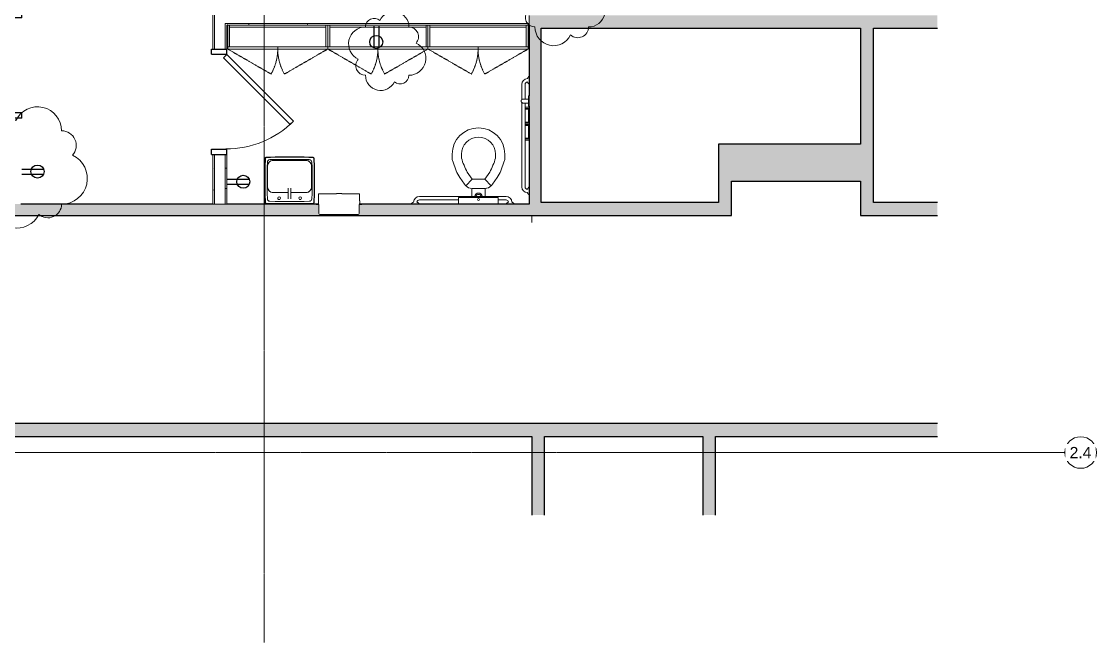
# Model space of a CAD drawing. Header units: inches. Extents: x -610 to 219, y 1022 to 1725.
# Drawn here: x -188.5 to 219.3, y 1021.9 to 1257.6 of the extents above; entities that cross this region are included whole.
import ezdxf

# ---------------------------------------------------------------- set-up
doc = ezdxf.new("R2010")
doc.units = ezdxf.units.IN
doc.header["$MEASUREMENT"] = 0
for name, pattern in [('Dash', [0.25, 0.125, -0.125]), ('Grid Line 1_2_', [0.875, 0.5, -0.125, 0.125, -0.125]), ('Hidden', [0.28125, 0.1875, -0.09375])]:
    doc.linetypes.add(name, pattern=pattern)
for name, color, linetype, lineweight in [('A-ANNO-NOTE', 131, 'Continuous', 9), ('A-DETL', 90, 'Continuous', 9), ('A-DOOR', 31, 'Continuous', 18), ('A-DOOR-FRAM', 31, 'Continuous', 30), ('A-WALL', 113, 'Continuous', 18), ('A-WALL-PATT', 111, 'Continuous', 18), ('G-ANNO-REVC', 71, 'Continuous', 9), ('I-FURN', 30, 'Continuous', 9), ('I-WALL', 2, 'Continuous', 18), ('P-SANR-FIXT', 6, 'Continuous', 9), ('Q-CASE', 31, 'Continuous', 9), ('Q-CASE-HDLN', 31, 'Dash', 9), ('Q-SPCQ', 91, 'Continuous', 9), ('S-GRID', 1, 'Continuous', 9), ('S-GRID-IDEN', 1, 'Continuous', 9)]:
    doc.layers.add(name, color=color, linetype=linetype, lineweight=lineweight)
doc.styles.add('Swis721 Lt BT', font='swissl.ttf', dxfattribs={"height": 4.257319})
pattern_1 = [(0, (0, 0), (15.36, 3.84), [0.634, -10.886, 0.634, -10.886, -61.44]), (0, (0, 0), (15.36, 3.84), [-23.04, 0.634, -22.406, 0.634, -10.886, -26.88]), (0, (0, 0), (15.36, 3.84), [-57.6, 0.634, -7.046, 0.634, -18.566]), (120, (5.76, 1.92), (-11.005538, 11.38215), [0.634, -10.886, 0.634, -10.886, -61.44]), (120, (5.76, 1.92), (-11.005538, 11.38215), [-23.04, 0.634, -22.406, 0.634, -10.886, -26.88]), (120, (5.76, 1.92), (-11.005538, 11.38215), [-57.6, 0.634, -7.046, 0.634, -18.566]), (240, (7.68, 9.6), (-4.354462, -15.22215), [0.634, -10.886, 0.634, -10.886, -61.44]), (240, (7.68, 9.6), (-4.354462, -15.22215), [-23.04, 0.634, -22.406, 0.634, -10.886, -26.88]), (240, (7.68, 9.6), (-4.354462, -15.22215), [-57.6, 0.634, -7.046, 0.634, -18.566])]

# ---------------------------------------------------------------- blocks, each defined once
blk = doc.blocks.new('Single Flush - OTJ_SOLIDFLUSH_ALUM-4831629-FIRST FLOOR POWER _ SIGNAL')
at = {"layer": 'A-DOOR', "lineweight": 30}
for p, q in [((-8.65, -26.71), (16.67, -1.39)), ((17.91, -2.62), (-7.42, -27.95)), ((16.67, -1.39), (17.91, -2.62)), ((-7.42, -27.95), (-8.65, -26.71))]:
    blk.add_line(p, q, dxfattribs=at)
at = {"layer": 'A-DOOR', "lineweight": 9}
blk.add_arc((17.91, -2.62), 35.81, 179.5, 225, dxfattribs=at)
at = {"layer": 'A-DOOR-FRAM'}
for p, q in [((-20, 3.12), (-20, -2.62)), ((-20, 3.12), (-18, 3.12)), ((-18, 3.12), (-18, -2.62)), ((18, 3.12), (18, -2.62)), ((18, 3.12), (20, 3.12)), ((20, 3.12), (20, -2.62)), ((-20, -2.62), (-18, -2.62)), ((18, -2.62), (20, -2.62))]:
    blk.add_line(p, q, dxfattribs=at)
blk = doc.blocks.new('Single Flush - OTJ_SOLIDFLUSH_ALUM-4815211-FIRST FLOOR POWER _ SIGNAL')
at = {"layer": 'A-DOOR', "lineweight": 30}
for p, q in [((16.15625, 38.5), (16.15625, 2.6875)), ((17.90625, 38.5), (16.15625, 38.5)), ((17.90625, 2.6875), (17.90625, 38.5)), ((16.15625, 2.6875), (17.90625, 2.6875))]:
    blk.add_line(p, q, dxfattribs=at)
at = {"layer": 'A-DOOR', "lineweight": 9}
blk.add_arc((17.90625, 2.6875), 35.8125, 90, 180.5, dxfattribs=at)
at = {"layer": 'A-DOOR-FRAM'}
for p, q in [((-20, -3.0625), (-20, 2.6875)), ((-20, 2.6875), (-18, 2.6875)), ((-18, -3.0625), (-18, 2.6875)), ((18.000004, -3.0625), (18.000004, 2.6875)), ((18.000004, 2.6875), (20.000004, 2.6875)), ((20.000004, -3.0625), (20.000004, 2.6875)), ((-20, -3.0625), (-18, -3.0625)), ((18.000004, -3.0625), (20.000004, -3.0625))]:
    blk.add_line(p, q, dxfattribs=at)
blk = doc.blocks.new('P-Grab_Bar-42in - 42 INCH-3757786-FIRST FLOOR POWER _ SIGNAL')
at = {"layer": 'I-FURN'}
for p, q in [((3.43, 1235.92), (3.43, 1235.99)), ((3.9, 1236.69), (4.04, 1236.69)), ((1.25, 1227.91), (1.25, 1233.72)), ((2.52, 1233.71), (2.52, 1228.16)), ((3.43, 1234.58), (3.43, 1234.65)), ((4.04, 1233.89), (3.9, 1233.89)), ((1.25, 1194.86), (1.25, 1226.91)), ((2.52, 1226.66), (2.52, 1194.86)), ((3.43, 1193.92), (3.43, 1193.99)), ((3.43, 1192.58), (3.43, 1192.65)), ((3.9, 1194.69), (4.04, 1194.69)), ((4.04, 1191.89), (3.9, 1191.89))]:
    blk.add_line(p, q, dxfattribs=at)
for centre, radius, start, end in [((3.46, 1233.71), 2.21, 90.8636, 179.8856), ((3.46, 1235.99), 0.0327, 122.2704, 183.2464), ((3.3, 1236.24), 0.259, 302.2704, 359.7352), ((3.66, 1236.25), 0.0983, 122.1818, 187.8257), ((3.58, 1236.43), 0.0998, 286.0161, 349.9895), ((3.78, 1236.41), 0.0975, 119.154, 180.8489), ((3.71, 1236.59), 0.0984, 282.9565, 357.0456), ((3.9, 1236.59), 0.0934, 90, 182.0008), ((3.47, 1233.7), 0.946, 92.3393, 179.6607), ((3.46, 1234.58), 0.0327, 176.7675, 237.7339), ((3.3, 1234.33), 0.259, 0.2661, 57.7339), ((3.66, 1234.32), 0.0983, 172.1794, 237.8206), ((3.58, 1234.14), 0.0998, 10.0117, 73.9883), ((3.78, 1234.16), 0.0975, 179.1532, 240.8468), ((3.71, 1233.98), 0.0984, 2.955, 77.045), ((3.9, 1233.98), 0.0934, 178, 270), ((3.46, 1194.86), 2.21, 180, 269.1445), ((3.47, 1194.87), 0.946, 180.5765, 267.6589), ((3.46, 1193.99), 0.0327, 122.2602, 183.2136), ((3.46, 1192.58), 0.0327, 176.7864, 237.7398), ((3.3, 1194.24), 0.259, 302.2602, 359.7322), ((3.3, 1192.33), 0.259, 0.2678, 57.7398), ((3.66, 1194.25), 0.0983, 122.176, 187.8138), ((3.66, 1192.32), 0.0983, 172.1862, 237.824), ((3.58, 1194.43), 0.0998, 286.0057, 349.9867), ((3.58, 1192.14), 0.0998, 10.0133, 73.9943), ((3.78, 1194.41), 0.0975, 119.1521, 180.844), ((3.78, 1192.16), 0.0975, 179.156, 240.8479), ((3.71, 1194.59), 0.0984, 282.9529, 357.0442), ((3.71, 1191.98), 0.0984, 2.9558, 77.0471), ((3.9, 1194.59), 0.0934, 90, 181.9989), ((3.9, 1191.98), 0.0934, 178.0011, 270)]:
    blk.add_arc(centre, radius, start, end, dxfattribs=at)
blk = doc.blocks.new('P-Grab_Bar-36in - 36 INCH-3759717-FIRST FLOOR POWER _ SIGNAL')
at = {"layer": 'I-FURN'}
for p, q in [((-37.56, 1191.2), (-4.71, 1191.2)), ((-40.54, 1188.41), (-40.54, 1188.55)), ((-37.74, 1188.41), (-40.54, 1188.41)), ((-39.84, 1189.02), (-39.77, 1189.02)), ((-38.5, 1189.02), (-38.43, 1189.02)), ((-37.74, 1188.55), (-37.74, 1188.41)), ((-22.69, 1189.93), (-37.56, 1189.93)), ((-4.71, 1189.93), (-7.69, 1189.93)), ((-4.54, 1188.41), (-4.54, 1188.55)), ((-1.74, 1188.41), (-4.54, 1188.41)), ((-3.84, 1189.02), (-3.77, 1189.02)), ((-2.5, 1189.02), (-2.43, 1189.02)), ((-1.74, 1188.55), (-1.74, 1188.41))]:
    blk.add_line(p, q, dxfattribs=at)
for centre, radius, start, end in [((-37.56, 1188.99), 2.21, 90, 179.1445), ((-4.71, 1188.99), 2.21, 0.8636, 89.8856), ((-40.44, 1188.55), 0.0934, 88.0011, 180), ((-40.44, 1188.74), 0.0984, 272.9558, 347.0471), ((-40.26, 1188.67), 0.0975, 89.156, 150.8479), ((-40.28, 1188.87), 0.0998, 280.0133, 343.9943), ((-40.1, 1188.79), 0.0983, 82.1862, 147.824), ((-40.09, 1189.14), 0.259, 270.2678, 327.7398), ((-39.84, 1188.99), 0.0327, 86.7864, 147.7398), ((-37.55, 1188.98), 0.946, 90.5765, 177.6589), ((-38.43, 1188.99), 0.0327, 32.2602, 93.2136), ((-38.18, 1189.14), 0.259, 212.2602, 269.7322), ((-38.17, 1188.79), 0.0983, 32.176, 97.8138), ((-37.99, 1188.87), 0.0998, 196.0057, 259.9867), ((-38.01, 1188.67), 0.0975, 29.1521, 90.844), ((-37.83, 1188.74), 0.0984, 192.9529, 267.0442), ((-37.83, 1188.55), 0.0934, 0, 91.9989), ((-4.72, 1188.98), 0.946, 2.3393, 89.6607), ((-4.44, 1188.55), 0.0934, 88, 180), ((-4.44, 1188.74), 0.0984, 272.955, 347.045), ((-4.26, 1188.67), 0.0975, 89.1532, 150.8468), ((-4.28, 1188.87), 0.0998, 280.0117, 343.9883), ((-4.1, 1188.79), 0.0983, 82.1794, 147.8206), ((-4.09, 1189.14), 0.259, 270.2661, 327.7339), ((-3.84, 1188.99), 0.0327, 86.7675, 147.7339), ((-2.43, 1188.99), 0.0327, 32.2704, 93.2464), ((-2.18, 1189.14), 0.259, 212.2704, 269.7352), ((-2.17, 1188.79), 0.0983, 32.1818, 97.8257), ((-1.99, 1188.87), 0.0998, 196.0161, 259.9895), ((-2.01, 1188.67), 0.0975, 29.154, 90.8489), ((-1.83, 1188.74), 0.0984, 192.9565, 267.0456), ((-1.83, 1188.55), 0.0934, 0, 92.0008)]:
    blk.add_arc(centre, radius, start, end, dxfattribs=at)
blk = doc.blocks.new('P-Seat_Cover_Dispenser - P-Seat_Cover_Dispenser-2689002-FIRST FLOOR POWER _ SIGNAL')
at = {"layer": 'P-SANR-FIXT'}
for p, q in [((-22.69, 1188.41), (-22.69, 1190.79)), ((-22.69, 1190.79), (-7.69, 1190.79)), ((-7.69, 1188.41), (-22.69, 1188.41)), ((-7.69, 1190.79), (-7.69, 1188.41))]:
    blk.add_line(p, q, dxfattribs=at)
blk.add_ellipse((-15.18, 1190.06), major_axis=(-0.391, 0), ratio=0.967919, dxfattribs=at)
blk = doc.blocks.new('P-Recessed Trash and Paper Towel Dispenser - Small_Receptacle-2830693-FIRST FLOOR POWER _ SIGNAL')
at = {"layer": 'Q-SPCQ'}
for p, q in [((-75.87, 1192.03), (-75.87, 1188.41)), ((-69.06, 1192.16), (-75.74, 1192.16)), ((-68.37, 1192.37), (-69.06, 1192.37)), ((-69.06, 1192.37), (-69.06, 1192.16)), ((-68.37, 1192.32), (-68.37, 1192.37)), ((-68.14, 1192.32), (-68.37, 1192.32)), ((-67.98, 1192.37), (-68.14, 1192.37)), ((-68.14, 1192.37), (-68.14, 1192.32)), ((-67.98, 1192.32), (-67.98, 1192.37)), ((-67.75, 1192.32), (-67.98, 1192.32)), ((-67.06, 1192.37), (-67.75, 1192.37)), ((-67.75, 1192.37), (-67.75, 1192.32)), ((-67.06, 1192.16), (-67.06, 1192.37)), ((-60.38, 1192.16), (-67.06, 1192.16)), ((-60.25, 1189.59), (-60.25, 1192.03)), ((-75.87, 1188.41), (-76.69, 1188.41)), ((-76.69, 1188.41), (-76.69, 1188.19)), ((-76.63, 1188.13), (-75.71, 1188.13)), ((-75.71, 1188.13), (-75.71, 1184.72)), ((-60.46, 1184.72), (-60.46, 1188.13)), ((-60.46, 1188.13), (-59.5, 1188.13)), ((-60.22, 1189.59), (-60.25, 1189.59)), ((-60.25, 1188.41), (-60.25, 1188.58)), ((-60.25, 1188.58), (-60.22, 1188.58)), ((-59.44, 1188.41), (-60.25, 1188.41)), ((-60.22, 1188.97), (-60.22, 1189.59)), ((-60.09, 1188.97), (-60.22, 1188.97)), ((-60.22, 1188.58), (-60.22, 1188.87)), ((-60.22, 1188.87), (-60.09, 1188.87)), ((-60.09, 1188.87), (-60.09, 1188.97)), ((-59.44, 1188.19), (-59.44, 1188.41)), ((-75.4, 1184.41), (-60.77, 1184.41))]:
    blk.add_line(p, q, dxfattribs=at)
for centre, radius, start, end in [((-75.74, 1192.03), 0.136, 93.009, 180), ((-60.38, 1192.03), 0.129, 357.0334, 90), ((-76.63, 1188.19), 0.0593, 180, 270), ((-59.5, 1188.19), 0.0589, 270, 0), ((-75.4, 1184.72), 0.311, 180, 270), ((-60.77, 1184.72), 0.31, 270, 0)]:
    blk.add_arc(centre, radius, start, end, dxfattribs=at)
blk = doc.blocks.new('P-Sink-Rectangular - PSR1918-3060176-FIRST FLOOR POWER _ SIGNAL')
at = {"layer": 'P-SANR-FIXT'}
for p, q in [((-9.5, 4.97), (-9.34, 8.49)), ((-9.13, 8.48), (-9.28, 4.96)), ((-8.99, 8.84), (-5.52, 9)), ((-5.51, 8.78), (-8.98, 8.63)), ((-5.52, 9), (-5.51, 8.78)), ((5.51, 8.78), (-5.51, 8.78)), ((5.52, 9), (5.51, 8.78)), ((8.98, 8.63), (5.51, 8.78)), ((5.52, 9), (8.99, 8.84)), ((9.28, 4.96), (9.13, 8.48)), ((9.34, 8.49), (9.5, 4.97)), ((-9.5, 4.97), (-9.28, 4.96)), ((-9.5, -4.97), (-9.5, 4.97)), ((-9.28, 4.96), (-9.28, -4.96)), ((-8.5, 5.01), (-8.42, 6.97)), ((-8.5, -5.01), (-8.5, 5.01)), ((-7.47, 7.92), (-5.51, 8)), ((-6.25, 4.6), (-0.49, 4.6)), ((-6.25, 4.6), (-0.49, 4.6)), ((-5.51, 8), (5.51, 8)), ((0.48, 4.6), (6.25, 4.6)), ((0.48, 4.6), (6.25, 4.6)), ((5.51, 8), (7.47, 7.92)), ((8.42, 6.97), (8.5, 5.01)), ((8.5, 5.01), (8.5, -5.01)), ((9.5, 4.97), (9.28, 4.96)), ((9.28, -4.96), (9.28, 4.96)), ((9.5, 4.97), (9.5, -4.97)), ((-8.35, -5.5), (-8.35, 2.5)), ((-8.35, -5.5), (-8.35, 2.5)), ((8.35, 2.5), (8.35, -5.5)), ((8.35, 2.5), (8.35, -5.5)), ((-9.5, -4.97), (-9.28, -4.96)), ((-9.34, -8.49), (-9.5, -4.97)), ((-9.28, -4.96), (-9.13, -8.48)), ((-8.42, -6.97), (-8.5, -5.01)), ((-5.51, -8), (-7.47, -7.92)), ((6.25, -7.6), (-6.25, -7.6)), ((6.25, -7.6), (-6.25, -7.6)), ((5.51, -8), (-5.51, -8)), ((7.47, -7.92), (5.51, -8)), ((8.5, -5.01), (8.42, -6.97)), ((9.13, -8.48), (9.28, -4.96)), ((9.5, -4.97), (9.28, -4.96)), ((9.5, -4.97), (9.34, -8.49)), ((-5.52, -9), (-8.99, -8.84)), ((-8.98, -8.63), (-5.51, -8.78)), ((-5.52, -9), (-5.51, -8.78)), ((5.52, -9), (-5.52, -9)), ((-5.51, -8.78), (5.51, -8.78)), ((5.51, -8.78), (8.98, -8.63)), ((5.52, -9), (5.51, -8.78)), ((8.99, -8.84), (5.52, -9))]:
    blk.add_line(p, q, dxfattribs=at)
at = {"layer": 'P-SANR-FIXT', "flags": 128}
for points in [[(-0.5, 6.97), (-0.5, 6.97), (-0.5, 6.96), (-0.5, 6.95), (-0.5, 6.94), (-0.5, 6.93), (-0.5, 6.91), (-0.5, 6.89), (-0.5, 6.87), (-0.5, 6.84), (-0.5, 6.81), (-0.5, 6.78), (-0.5, 6.74), (-0.5, 6.7), (-0.5, 6.66), (-0.5, 6.62), (-0.5, 6.57), (-0.5, 6.52), (-0.5, 6.47), (-0.5, 6.42), (-0.5, 6.36), (-0.5, 6.3), (-0.5, 6.24), (-0.5, 6.18), (-0.5, 6.11), (-0.5, 6.05), (-0.5, 5.98), (-0.5, 5.91), (-0.5, 5.84), (-0.5, 5.77), (-0.5, 5.69), (-0.5, 5.62), (-0.5, 5.54), (-0.5, 5.46), (-0.5, 5.39), (-0.5, 5.31), (-0.5, 5.23), (-0.5, 5.15), (-0.5, 5.07), (-0.5, 4.99), (-0.5, 4.91), (-0.5, 4.83), (-0.5, 4.75), (-0.5, 4.67), (-0.5, 4.59), (-0.5, 4.51), (-0.5, 4.44), (-0.5, 4.36), (-0.5, 4.28), (-0.5, 4.21), (-0.5, 4.13), (-0.5, 4.06), (-0.5, 3.99), (-0.5, 3.92), (-0.5, 3.86), (-0.5, 3.79), (-0.5, 3.73), (-0.5, 3.66), (-0.5, 3.61), (-0.5, 3.55), (-0.5, 3.49), (-0.5, 3.44), (-0.5, 3.39), (-0.5, 3.34), (-0.5, 3.3), (-0.5, 3.25), (-0.5, 3.21), (-0.5, 3.18), (-0.5, 3.14), (-0.5, 3.11), (-0.5, 3.08), (-0.5, 3.06), (-0.5, 3.04), (-0.5, 3.02), (-0.5, 3), (-0.5, 2.99), (-0.5, 2.98), (-0.5, 2.97), (-0.5, 2.97), (-0.5, 2.97)], [(0.5, 2.97), (0.5, 2.97), (0.5, 2.97), (0.5, 2.98), (0.5, 2.99), (0.5, 3.01), (0.5, 3.02), (0.5, 3.05), (0.5, 3.07), (0.5, 3.1), (0.5, 3.13), (0.5, 3.16), (0.5, 3.19), (0.5, 3.23), (0.5, 3.27), (0.5, 3.32), (0.5, 3.36), (0.5, 3.41), (0.5, 3.46), (0.5, 3.52), (0.5, 3.57), (0.5, 3.63), (0.5, 3.69), (0.5, 3.76), (0.5, 3.82), (0.5, 3.89), (0.5, 3.95), (0.5, 4.02), (0.5, 4.1), (0.5, 4.17), (0.5, 4.24), (0.5, 4.32), (0.5, 4.39), (0.5, 4.47), (0.5, 4.55), (0.5, 4.63), (0.5, 4.71), (0.5, 4.79), (0.5, 4.87), (0.5, 4.95), (0.5, 5.03), (0.5, 5.11), (0.5, 5.19), (0.5, 5.26), (0.5, 5.34), (0.5, 5.42), (0.5, 5.5), (0.5, 5.58), (0.5, 5.65), (0.5, 5.73), (0.5, 5.8), (0.5, 5.87), (0.5, 5.94), (0.5, 6.01), (0.5, 6.08), (0.5, 6.14), (0.5, 6.21), (0.5, 6.27), (0.5, 6.33), (0.5, 6.39), (0.5, 6.44), (0.5, 6.49), (0.5, 6.55), (0.5, 6.59), (0.5, 6.64), (0.5, 6.68), (0.5, 6.72), (0.5, 6.76), (0.5, 6.79), (0.5, 6.82), (0.5, 6.85), (0.5, 6.88), (0.5, 6.9), (0.5, 6.92), (0.5, 6.93), (0.5, 6.95), (0.5, 6.96), (0.5, 6.96), (0.5, 6.97), (0.5, 6.97)]]:
    blk.add_lwpolyline(points, dxfattribs=at)
at = {"layer": 'P-SANR-FIXT'}
for centre, radius, start, end in [((-8.97, 8.47), 0.371, 92.5667, 177.4333), ((-8.97, 8.47), 0.156, 92.5667, 177.4333), ((8.97, 8.47), 0.156, 2.5667, 87.4333), ((8.97, 8.47), 0.371, 2.5667, 87.4333), ((-7.42, 6.92), 0.995, 92.5667, 177.4333), ((-6.25, 2.5), 2.1, 90, 180), ((-6.25, 2.5), 2.1, 90, 180), ((-6.25, 2.5), 2.1, 115.0288, 154.9712), ((-6.25, 2.5), 2.1, 90, 109.9712), ((-4, 6.75), 0.5, 360, 180), ((-4, 6.75), 0.5, 180, 360), ((4, 6.75), 0.5, 360, 180), ((4, 6.75), 0.5, 180, 360), ((6.25, 2.5), 2.1, 70.0288, 90), ((6.25, 2.5), 2.1, 0, 90), ((6.25, 2.5), 2.1, 0, 90), ((6.25, 2.5), 2.1, 25.0288, 64.9712), ((7.42, 6.92), 0.995, 2.5667, 87.4333), ((-6.25, 2.5), 2.1, 160.0288, 180), ((6.25, 2.5), 2.1, 0, 19.9712), ((-7.42, -6.92), 0.995, 182.5667, 267.4333), ((-6.25, -5.5), 2.1, 180, 199.9712), ((-6.25, -5.5), 2.1, 180, 270), ((-6.25, -5.5), 2.1, 180, 270), ((-6.25, -5.5), 2.1, 205.0288, 244.9712), ((-6.25, -5.5), 2.1, 250.0288, 270), ((6.25, -5.5), 2.1, 270, 360), ((6.25, -5.5), 2.1, 270, 360), ((6.25, -5.5), 2.1, 270, 289.9712), ((6.25, -5.5), 2.1, 295.0288, 334.9712), ((7.42, -6.92), 0.995, 272.5667, 357.4333), ((6.25, -5.5), 2.1, 340.0288, 360), ((-8.97, -8.47), 0.371, 182.5667, 267.4333), ((-8.97, -8.47), 0.156, 182.5667, 267.4333), ((8.97, -8.47), 0.156, 272.5667, 357.4333), ((8.97, -8.47), 0.371, 272.5667, 357.4333)]:
    blk.add_arc(centre, radius, start, end, dxfattribs=at)
blk = doc.blocks.new('P-Toilet-Commercial-Wall-2D - 15_ Seat Height-4829282-FIRST FLOOR POWER _ SIGNAL')
at = {"layer": 'P-SANR-FIXT'}
for p, q in [((5.94, 21.06), (5.94, 19.77)), ((9.44, 21.06), (9.44, 19.77)), ((22.44, 19.77), (22.44, 21.06)), ((25.94, 19.77), (25.94, 21.06)), ((6.18, 18.4), (7.5, 14.79)), ((24.38, 14.79), (25.7, 18.4)), ((8.82, 12.24), (10.6, 9.7)), ((11.69, 14.25), (13.56, 11.58)), ((20.19, 14.25), (18.32, 11.58)), ((21.28, 9.7), (23.06, 12.24)), ((13.56, 11.58), (11.1, 9.12)), ((13.56, 11.58), (18.32, 11.58)), ((18.32, 11.58), (20.78, 9.12)), ((12.84, 8.13), (13.44, 7.97)), ((13.44, 7.97), (13.44, 8.08)), ((18.44, 8.08), (13.44, 8.08)), ((13.44, 7.97), (13.44, 5.04)), ((18.44, 7.97), (19.04, 8.13)), ((19.04, 8.13), (18.44, 7.97)), ((18.44, 7.97), (18.44, 8.08)), ((18.44, 5.04), (18.44, 7.97)), ((13.44, 2.25), (13.44, 2.12)), ((14.94, 2.25), (14.94, 2.12)), ((16.94, 2.25), (16.94, 2.12)), ((18.44, 2.12), (18.44, 2.25))]:
    blk.add_line(p, q, dxfattribs=at)
for centre, radius, start, end in [((15.94, 21.06), 10, 90, 180), ((15.94, 21.06), 10, 360, 90), ((15.94, 21.06), 6.5, 360, 180), ((9.94, 19.77), 4, 180, 200), ((10.18, 19.81), 0.744, 183.3007, 196.6993), ((36.79, 27.79), 28.52, 196.6993, 208.3573), ((-4.91, 27.79), 28.52, 331.6427, 343.3007), ((21.7, 19.81), 0.744, 343.3007, 356.6993), ((21.94, 19.77), 4, 340, 360), ((17.83, 18.55), 11, 200, 215), ((14.05, 18.55), 11, 325, 340), ((13.88, 12), 4, 215, 255), ((18.01, 12), 4, 285, 325), ((15.94, 4.84), 1.5, 8.0833, 171.9167), ((15.94, 4.84), 1, 12.5986, 167.4014)]:
    blk.add_arc(centre, radius, start, end, dxfattribs=at)
blk = doc.blocks.new('CW Cupbd Ohead - 23_5_h x 13 7_8_d - 2 Doors - No Handle - 1 Shelf-4831415-FIRST FLOOR POWER _ SIGNAL')
at = {"layer": 'Q-CASE'}
for p, q in [((2, -2.36), (2.75, -2.36)), ((2, -10.57), (2, -2.36)), ((2.75, -2.36), (2.75, -10.57)), ((39.25, -2.36), (2.75, -2.36)), ((2.75, -3.11), (39.25, -3.11)), ((39.25, -2.36), (40, -2.36)), ((39.25, -10.57), (39.25, -2.36)), ((40, -10.57), (40, -2.36)), ((2, -10.57), (21, -10.57)), ((2, -10.57), (2, -11.36)), ((2.75, -10.57), (2, -10.57)), ((21, -11.36), (2, -11.36)), ((21, -11.36), (21, -10.57)), ((21, -10.57), (40, -10.57)), ((21, -10.57), (21, -11.36)), ((40, -11.36), (21, -11.36)), ((40, -10.57), (39.25, -10.57)), ((40, -11.36), (40, -10.57))]:
    blk.add_line(p, q, dxfattribs=at)
at = {"layer": 'Q-CASE', "linetype": 'Hidden'}
for p, q in [((2, -11.36), (18.45, -20.86)), ((40, -11.36), (23.54, -20.86))]:
    blk.add_line(p, q, dxfattribs=at)
for centre, start, end in [((2, -11.36), 330, 0.5), ((40, -11.36), 179.5, 210)]:
    blk.add_arc(centre, 19, start, end, dxfattribs=at)
at = {"layer": 'Q-CASE-HDLN'}
for p, q in [((2, -11.36), (2, -2.36)), ((2, -2.36), (40, -2.36)), ((40, -2.36), (40, -11.36)), ((40, -11.36), (2, -11.36))]:
    blk.add_line(p, q, dxfattribs=at)
blk = doc.blocks.new('P-Grab_Bar_18in_Vertical - 18 INCH-3762424-FIRST FLOOR POWER _ SIGNAL')
at = {"layer": 'P-SANR-FIXT'}
for p, q in [((-2, 0.25), (-2, 0)), ((-2, 0.25), (-2, 0)), ((-1.95, 0.25), (0, 0.25)), ((-1.95, 0.25), (-1.95, 0.25)), ((-0.75, 1), (-0.75, 0.25)), ((-0.75, 1), (-0.75, 0.25)), ((0, 0.25), (1.95, 0.25)), ((0.75, 0.25), (0.75, 1)), ((0.75, 0.25), (0.75, 1)), ((1.95, 0.25), (1.95, 0.25)), ((2, 0), (2, 0.25)), ((2, 0), (2, 0.25)), ((0, 0), (-1.95, 0)), ((1.95, 0), (0, 0))]:
    blk.add_line(p, q, dxfattribs=at)
at = {"layer": 'P-SANR-FIXT', "flags": 128}
for points in [[(-0.75, 2.25), (-0.75, 2.28), (-0.75, 2.31), (-0.74, 2.34), (-0.74, 2.37), (-0.74, 2.4), (-0.73, 2.43), (-0.72, 2.46), (-0.71, 2.49), (-0.7, 2.51), (-0.69, 2.54), (-0.68, 2.57), (-0.67, 2.6), (-0.65, 2.62), (-0.64, 2.65), (-0.62, 2.67), (-0.6, 2.7), (-0.58, 2.72), (-0.56, 2.74), (-0.54, 2.77), (-0.52, 2.79), (-0.5, 2.81), (-0.48, 2.83), (-0.45, 2.85), (-0.43, 2.86), (-0.41, 2.88), (-0.38, 2.9), (-0.35, 2.91), (-0.33, 2.93), (-0.3, 2.94), (-0.27, 2.95), (-0.24, 2.96), (-0.22, 2.97), (-0.19, 2.98), (-0.16, 2.98), (-0.13, 2.99), (-0.1, 2.99), (-0.07, 3), (-0.04, 3), (-0.01, 3)], [(-0.75, 2.25), (-0.75, 2.25), (-0.75, 2.25), (-0.75, 2.24), (-0.75, 2.23), (-0.75, 2.23), (-0.75, 2.21), (-0.75, 2.2), (-0.75, 2.19), (-0.75, 2.17), (-0.75, 2.15), (-0.75, 2.13), (-0.75, 2.11), (-0.75, 2.08), (-0.75, 2.06), (-0.75, 2.03), (-0.75, 2), (-0.75, 1.97), (-0.75, 1.94), (-0.75, 1.91), (-0.75, 1.87), (-0.75, 1.83), (-0.75, 1.8), (-0.75, 1.76), (-0.75, 1.72), (-0.75, 1.68), (-0.75, 1.63), (-0.75, 1.59), (-0.75, 1.54), (-0.75, 1.5), (-0.75, 1.45), (-0.75, 1.41), (-0.75, 1.36), (-0.75, 1.31), (-0.75, 1.26), (-0.75, 1.21), (-0.75, 1.16), (-0.75, 1.11), (-0.75, 1.06), (-0.75, 1.01), (-0.75, 1)], [(-0.75, 2.05), (-0.75, 2.08), (-0.75, 2.1), (-0.75, 2.13), (-0.75, 2.15), (-0.75, 2.17), (-0.75, 2.18), (-0.75, 2.2), (-0.75, 2.21), (-0.75, 2.22), (-0.75, 2.23), (-0.75, 2.24), (-0.75, 2.24), (-0.75, 2.25), (-0.75, 2.25), (-0.75, 2.25)], [(-0.75, 1), (-0.75, 1.05), (-0.75, 1.1), (-0.75, 1.15), (-0.75, 1.2), (-0.75, 1.25), (-0.75, 1.3), (-0.75, 1.35), (-0.75, 1.39), (-0.75, 1.44), (-0.75, 1.49), (-0.75, 1.53), (-0.75, 1.58), (-0.75, 1.62), (-0.75, 1.66), (-0.75, 1.71), (-0.75, 1.75), (-0.75, 1.79), (-0.75, 1.82), (-0.75, 1.86)], [(0, 3), (0.03, 3), (0.06, 3), (0.09, 2.99), (0.12, 2.99), (0.15, 2.99), (0.18, 2.98), (0.21, 2.97), (0.24, 2.96), (0.26, 2.95), (0.29, 2.94), (0.32, 2.93), (0.35, 2.92), (0.37, 2.9), (0.4, 2.89), (0.42, 2.87), (0.45, 2.85), (0.47, 2.83), (0.49, 2.81), (0.52, 2.79), (0.54, 2.77), (0.56, 2.75), (0.58, 2.73), (0.6, 2.7), (0.61, 2.68), (0.63, 2.66), (0.65, 2.63), (0.66, 2.6), (0.68, 2.58), (0.69, 2.55), (0.7, 2.52), (0.71, 2.49), (0.72, 2.47), (0.73, 2.44), (0.73, 2.41), (0.74, 2.38), (0.74, 2.35), (0.75, 2.32), (0.75, 2.29), (0.75, 2.26), (0.75, 2.25)], [(0.75, 1), (0.75, 1.05), (0.75, 1.1), (0.75, 1.15), (0.75, 1.2), (0.75, 1.25), (0.75, 1.3), (0.75, 1.35), (0.75, 1.39), (0.75, 1.44), (0.75, 1.49), (0.75, 1.53), (0.75, 1.58), (0.75, 1.62), (0.75, 1.66), (0.75, 1.71), (0.75, 1.75), (0.75, 1.79), (0.75, 1.82), (0.75, 1.86), (0.75, 1.9), (0.75, 1.93), (0.75, 1.96), (0.75, 1.99), (0.75, 2.02), (0.75, 2.05), (0.75, 2.08), (0.75, 2.1), (0.75, 2.13), (0.75, 2.15), (0.75, 2.17), (0.75, 2.18), (0.75, 2.2), (0.75, 2.21), (0.75, 2.22), (0.75, 2.23), (0.75, 2.24), (0.75, 2.24), (0.75, 2.25), (0.75, 2.25), (0.75, 2.25)], [(0.75, 2.25), (0.75, 2.25), (0.75, 2.25), (0.75, 2.24), (0.75, 2.23), (0.75, 2.23), (0.75, 2.21), (0.75, 2.2), (0.75, 2.19), (0.75, 2.17), (0.75, 2.15), (0.75, 2.13), (0.75, 2.11), (0.75, 2.08), (0.75, 2.06), (0.75, 2.03), (0.75, 2), (0.75, 1.97), (0.75, 1.94), (0.75, 1.91), (0.75, 1.87), (0.75, 1.83), (0.75, 1.8), (0.75, 1.76), (0.75, 1.72), (0.75, 1.68), (0.75, 1.63), (0.75, 1.59), (0.75, 1.54), (0.75, 1.5), (0.75, 1.45), (0.75, 1.41), (0.75, 1.36), (0.75, 1.31), (0.75, 1.26), (0.75, 1.21), (0.75, 1.16), (0.75, 1.11), (0.75, 1.06), (0.75, 1.01), (0.75, 1)]]:
    blk.add_lwpolyline(points, dxfattribs=at)
blk = doc.blocks.new('Toilet-Tissue-Dispenser_Bobrick_B-2740 - B-2740-4860461-FIRST FLOOR POWER _ SIGNAL')
at = {"layer": 'Q-SPCQ'}
for p, q in [((-6.25, 0.69), (-6.25, -0.69)), ((-5.75, -0.69), (-5.75, 0.69)), ((-5.5, 0.25), (-5.75, 0.25)), ((-5.5, 0.56), (-5.56, 0.56)), ((-5.56, 0), (-5.56, 0.54)), ((-0.5, 0.5), (-5.56, 0.5)), ((-5.56, -0.67), (-5.56, 0)), ((-5.5, 0.54), (-5.5, 0)), ((-5.5, 0), (-5.5, -0.67)), ((-0.5, 0.59), (-0.63, 0.59)), ((-0.63, -0.03), (-0.63, 0.59)), ((-0.5, 0.59), (-0.5, -0.03)), ((-0.25, 0.25), (-0.5, 0.25)), ((-0.25, 0.69), (-0.25, -0.69)), ((0.25, -0.69), (0.25, 0.69)), ((0.5, 0.25), (0.25, 0.25)), ((0.62, 0.59), (0.5, 0.59)), ((0.5, -0.03), (0.5, 0.59)), ((5.56, 0.5), (0.5, 0.5)), ((0.62, 0.59), (0.62, -0.03)), ((5.56, 0.56), (5.5, 0.56)), ((5.5, 0), (5.5, 0.54)), ((5.75, 0.25), (5.5, 0.25)), ((5.5, -0.67), (5.5, 0)), ((5.56, 0.54), (5.56, 0)), ((5.56, 0), (5.56, -0.67)), ((5.75, 0.69), (5.75, -0.69)), ((6.25, -0.69), (6.25, 0.69)), ((-6.19, -0.75), (-5.81, -0.75)), ((-5.81, -0.75), (-5.56, -0.75)), ((-5.75, -0.25), (-5.56, -0.25)), ((-5.56, -0.77), (-5.56, -0.67)), ((-5.5, -0.67), (-5.5, -0.77)), ((-0.63, -0.77), (-0.63, -0.03)), ((-0.5, -0.03), (-0.5, -0.77)), ((-0.5, -0.25), (-0.25, -0.25)), ((-0.5, -0.75), (-0.19, -0.75)), ((0.19, -0.75), (-0.19, -0.75)), ((0.19, -0.75), (0.5, -0.75)), ((0.25, -0.25), (0.5, -0.25)), ((0.5, -0.77), (0.5, -0.03)), ((0.62, -0.03), (0.62, -0.77)), ((5.5, -0.77), (5.5, -0.67)), ((5.56, -0.25), (5.75, -0.25)), ((5.56, -0.67), (5.56, -0.77)), ((5.56, -0.75), (5.81, -0.75)), ((6.19, -0.75), (5.81, -0.75))]:
    blk.add_line(p, q, dxfattribs=at)
for centre, start, end in [((-6.19, 0.69), 90, 180), ((-5.81, 0.69), 0, 90), ((-0.19, 0.69), 90, 180), ((0.19, 0.69), 360, 90), ((5.81, 0.69), 90, 180), ((6.19, 0.69), 0, 90), ((-6.19, -0.69), 180, 270), ((-5.81, -0.69), 270, 360), ((-0.19, -0.69), 180, 270), ((0.19, -0.69), 270, 360), ((5.81, -0.69), 180, 270), ((6.19, -0.69), 270, 0)]:
    blk.add_arc(centre, 0.0625, start, end, dxfattribs=at)
for points in [[(-6.2, 0.75), (-6.21, 0.75), (-6.21, 0.75), (-6.22, 0.74), (-6.23, 0.74), (-6.23, 0.73), (-6.24, 0.73), (-6.24, 0.72), (-6.25, 0.71), (-6.25, 0.71), (-6.25, 0.7)], [(-5.75, 0.7), (-5.75, 0.71), (-5.75, 0.71), (-5.76, 0.72), (-5.76, 0.73), (-5.77, 0.73), (-5.77, 0.74), (-5.78, 0.74), (-5.79, 0.75), (-5.79, 0.75), (-5.8, 0.75)], [(5.75, 0.7), (5.75, 0.71), (5.75, 0.71), (5.76, 0.72), (5.76, 0.73), (5.77, 0.73), (5.77, 0.74), (5.78, 0.74), (5.79, 0.75), (5.79, 0.75), (5.8, 0.75)], [(6.2, 0.75), (6.21, 0.75), (6.21, 0.75), (6.22, 0.74), (6.23, 0.74), (6.23, 0.73), (6.24, 0.73), (6.24, 0.72), (6.25, 0.71), (6.25, 0.71), (6.25, 0.7)], [(-6.25, -0.7), (-6.25, -0.71), (-6.25, -0.71), (-6.24, -0.72), (-6.24, -0.73), (-6.23, -0.73), (-6.23, -0.74), (-6.22, -0.74), (-6.21, -0.75), (-6.21, -0.75), (-6.2, -0.75)], [(-5.8, -0.75), (-5.79, -0.75), (-5.79, -0.75), (-5.78, -0.74), (-5.77, -0.74), (-5.77, -0.73), (-5.76, -0.73), (-5.76, -0.72), (-5.75, -0.71), (-5.75, -0.71), (-5.75, -0.7)], [(0.25, -0.69), (0.25, -0.7), (0.24, -0.72), (0.23, -0.74), (0.21, -0.75), (0.2, -0.75), (0.19, -0.75)], [(5.8, -0.75), (5.79, -0.75), (5.79, -0.75), (5.78, -0.74), (5.77, -0.74), (5.77, -0.73), (5.76, -0.73), (5.76, -0.72), (5.75, -0.71), (5.75, -0.71), (5.75, -0.7)], [(6.25, -0.7), (6.25, -0.71), (6.25, -0.71), (6.24, -0.72), (6.24, -0.73), (6.23, -0.73), (6.23, -0.74), (6.22, -0.74), (6.21, -0.75), (6.21, -0.75), (6.2, -0.75)]]:
    blk.add_open_spline(points, degree=3, dxfattribs=at)
for points, knots in [([(-0.25, 0.7), (-0.25, 0.71), (-0.25, 0.71), (-0.24, 0.72), (-0.24, 0.73), (-0.23, 0.73), (-0.23, 0.74), (-0.22, 0.74), (-0.22, 0.74), (-0.21, 0.75), (-0.2, 0.75), (-0.2, 0.75)], [0.1428571, 0.1428571, 0.1428571, 0.1428571, 0.2142857, 0.2857143, 0.3571429, 0.4285714, 0.5, 0.5714286, 0.6428571, 0.7142857, 0.8571429, 0.8571429, 0.8571429, 0.8571429]), ([(0.2, 0.75), (0.2, 0.75), (0.21, 0.75), (0.22, 0.74), (0.22, 0.74), (0.23, 0.74), (0.23, 0.73), (0.24, 0.73), (0.24, 0.72), (0.25, 0.71), (0.25, 0.71), (0.25, 0.7)], [0.1428571, 0.1428571, 0.1428571, 0.1428571, 0.2857143, 0.3571429, 0.4285714, 0.5, 0.5714286, 0.6428571, 0.7142857, 0.7857143, 0.8571429, 0.8571429, 0.8571429, 0.8571429]), ([(-0.2, -0.75), (-0.2, -0.75), (-0.21, -0.75), (-0.22, -0.74), (-0.22, -0.74), (-0.23, -0.74), (-0.23, -0.73), (-0.24, -0.73), (-0.24, -0.72), (-0.25, -0.71), (-0.25, -0.71), (-0.25, -0.7)], [0.1428571, 0.1428571, 0.1428571, 0.1428571, 0.2857143, 0.3571429, 0.4285714, 0.5, 0.5714286, 0.6428571, 0.7142857, 0.7857143, 0.8571429, 0.8571429, 0.8571429, 0.8571429])]:
    blk.add_open_spline(points, degree=3, knots=knots, dxfattribs=at)
blk = doc.blocks.new('Grid - Grid Head - Circle-50561-FIRST FLOOR POWER _ SIGNAL')
at = {"layer": 'S-GRID-IDEN'}
blk.add_circle((0, 0), 0.125, dxfattribs=at)
blk = doc.blocks.new('Family - ___-4856881-FIRST FLOOR POWER _ SIGNAL')
at = {"layer": 'G-ANNO-REVC'}
for centre, radius, start, end in [((-204.92, 1349.48), 6.83, 0, 154.7912), ((-185.42, 1349.48), 6.82, 360, 154.7912), ((-71.54, 1348.51), 5.95, 360, 154.7912), ((-213.7, 1349.48), 3.9, 48.1897, 180), ((-194.2, 1349.48), 3.9, 48.1897, 180), ((-79.19, 1348.51), 3.4, 48.1897, 180), ((-217.6, 1340.73), 8.75, 90, 244.7912), ((-178.6, 1344.48), 5, 318.1897, 90), ((-82.59, 1339.76), 8.75, 90, 244.7912), ((-65.59, 1343.51), 5, 318.1897, 90), ((-178.6, 1333.23), 8.75, 270, 64.7912), ((-65.59, 1332.26), 8.75, 270, 64.7912), ((-217.6, 1329.48), 5, 138.1897, 270), ((-82.59, 1328.51), 5, 138.1897, 270), ((-210.77, 1324.48), 6.83, 180, 334.7912), ((-202, 1324.48), 3.9, 228.1897, 0), ((-191.27, 1324.48), 6.83, 180, 334.7912), ((-182.5, 1324.48), 3.9, 228.1897, 0), ((-76.64, 1323.51), 5.95, 180, 334.7912), ((-68.99, 1323.51), 3.4, 228.1897, 0), ((19.47, 1273.57), 7.11, 360, 154.7912), ((10.33, 1273.57), 4.06, 48.1897, 180), ((6.27, 1267.25), 6.32, 90, 244.7912), ((26.57, 1269.96), 3.61, 318.1897, 90), ((26.57, 1261.83), 6.32, 270, 64.7912), ((-47.31, 1255.51), 5.78, 360, 154.7912), ((6.27, 1259.12), 3.61, 138.1897, 270), ((-54.74, 1255.51), 3.3, 48.1897, 180), ((-58.04, 1249.1), 6.41, 90, 244.7912), ((-41.54, 1251.85), 3.66, 318.1897, 90), ((13.37, 1255.51), 7.11, 180, 334.7912), ((22.51, 1255.51), 4.06, 228.1897, 0), ((-41.54, 1243.61), 6.41, 270, 64.7912), ((-58.04, 1240.87), 3.66, 138.1897, 270), ((-52.26, 1237.2), 5.78, 180, 334.7912), ((-44.84, 1237.2), 3.3, 228.1897, 0)]:
    blk.add_arc(centre, radius, start, end, dxfattribs=at)
blk = doc.blocks.new('Family - ___-4863079-FIRST FLOOR POWER _ SIGNAL')
at = {"layer": 'G-ANNO-REVC'}
for centre, radius, start, end in [((-182.41, 1216.13), 9.09, 0, 154.7912), ((-194.09, 1216.13), 5.19, 48.1897, 180), ((-199.28, 1206.39), 9.75, 90, 244.7912), ((-173.32, 1210.56), 5.57, 318.1897, 90), ((-173.32, 1198.03), 9.75, 270, 64.7912), ((-199.28, 1193.86), 5.57, 138.1897, 270), ((-190.19, 1188.29), 9.09, 180, 334.7912), ((-178.51, 1188.29), 5.19, 228.1897, 0)]:
    blk.add_arc(centre, radius, start, end, dxfattribs=at)

msp = doc.modelspace()

# ---------------------------------------------------------------- hatches: boundary and pattern name
at = {"layer": 'A-WALL-PATT', "lineweight": 9}
h = msp.add_hatch(dxfattribs=at)
h.set_pattern_fill('FP_1', color=256, style=0, pattern_type=2)
h.set_pattern_definition(pattern_1)
h.paths.add_polyline_path([(-79.81, 1256.16), (-79.81, 1256.79), (-80.44, 1256.79), (-80.44, 1256.16)], flags=0)
h.paths.add_polyline_path([(-79.81, 1258.41), (-79.81, 1273.29), (-80.44, 1273.29), (-80.44, 1258.41)], flags=0)
h = msp.add_hatch(dxfattribs=at)
h.set_pattern_fill('FP_1', color=256, style=0, pattern_type=2)
h.set_pattern_definition(pattern_1)
h.paths.add_polyline_path([(-115.31, 1188.29), (-115.31, 1207.16), (-115.94, 1207.16), (-115.94, 1188.29)], flags=0)
h.paths.add_polyline_path([(-115.94, 1247.16), (-115.31, 1247.16), (-115.31, 1258.41), (-115.94, 1258.41)], flags=0)
h = msp.add_hatch(dxfattribs=at)
h.set_pattern_fill('FP_1', color=256, style=0, pattern_type=2)
h.set_pattern_definition(pattern_1)
h.paths.add_polyline_path([(-111.31, 1188.29), (-110.69, 1188.29), (-110.69, 1207.16), (-111.31, 1207.16)], flags=0)
h.paths.add_polyline_path([(-110.69, 1247.16), (-110.69, 1256.79), (-111.31, 1256.79), (-111.31, 1247.16), (-111.25, 1247.16)], flags=0)
h = msp.add_hatch(dxfattribs=at)
h.set_pattern_fill('FP_1', color=256, style=0, pattern_type=2)
h.set_pattern_definition(pattern_1)
h.paths.add_polyline_path([(-88.73, 1256.16), (-80.44, 1256.16), (-80.44, 1256.79), (-110.69, 1256.79), (-110.69, 1256.16), (-109.56, 1256.16)], flags=0)
h = msp.add_hatch(dxfattribs=at)
h.set_pattern_fill('FP_1', color=256, style=0, pattern_type=2)
h.set_pattern_definition(pattern_1)
h.paths.add_polyline_path([(1.35, 1256.16), (4.04, 1256.16), (4.04, 1256.79), (-79.81, 1256.79), (-79.81, 1256.16), (-21.17, 1256.16)], flags=0)
for points in [[(4.04, 1184.04), (8.66, 1184.04), (8.66, 1259.91), (4.04, 1259.91), (4.04, 1188.29)], [(158.99, 1255.04), (158.99, 1259.91), (8.66, 1259.91), (8.66, 1255.04), (134.69, 1255.04)], [(134.69, 1188.91), (134.69, 1255.04), (129.81, 1255.04), (129.81, 1188.91)], [(80.81, 1188.91), (80.81, 1211.04), (75.94, 1211.04), (75.94, 1188.91)], [(129.81, 1197.04), (129.81, 1211.04), (80.81, 1211.04), (80.81, 1197.04)], [(80.81, 1184.04), (80.81, 1188.91), (8.66, 1188.91), (8.66, 1184.04), (68.91, 1184.04)], [(158.99, 1184.04), (158.99, 1188.91), (129.81, 1188.91), (129.81, 1184.04)], [(158.99, 1100.16), (158.99, 1105.04), (-233.31, 1105.04), (-233.31, 1100.16), (74.81, 1100.16)], [(9.94, 1070.31), (9.94, 1100.16), (5.06, 1100.16), (5.06, 1070.31)], [(74.81, 1070.31), (74.81, 1100.16), (69.94, 1100.16), (69.94, 1070.31)]]:
    msp.add_hatch(color=7, dxfattribs=at).paths.add_polyline_path(points, flags=0)
h = msp.add_hatch(color=7, dxfattribs=at)
h.paths.add_polyline_path([(4.04, 1184.04), (4.04, 1188.29), (-59.44, 1188.29), (-59.44, 1188.19), (-59.5, 1188.13), (-60.46, 1188.13), (-60.47, 1184.64), (-60.55, 1184.5), (-60.69, 1184.42), (-60.77, 1184.41), (-75.48, 1184.42), (-75.62, 1184.5), (-75.7, 1184.64), (-75.71, 1184.72), (-75.71, 1188.13), (-76.63, 1188.13), (-76.69, 1188.19), (-76.69, 1188.29), (-419.56, 1188.29), (-419.56, 1184.04), (1.35, 1184.04)], flags=0)
h.paths.add_polyline_path([(-455.56, 1184.04), (-455.56, 1188.29), (-464.31, 1188.29), (-464.31, 1184.04)], flags=0)

# ---------------------------------------------------------------- linework, layer by layer
at = {"layer": 'A-ANNO-NOTE', "lineweight": 30}
for p, q in [((-54.9, 1255.83), (-54.9, 1247.57)), ((-52.98, 1255.83), (-52.98, 1247.57)), ((-188.45, 1201.62), (-180.19, 1201.62)), ((-188.45, 1199.7), (-180.19, 1199.7)), ((-110.36, 1197.74), (-102.1, 1197.74)), ((-110.36, 1195.82), (-102.1, 1195.82))]:
    msp.add_line(p, q, dxfattribs=at)
for centre in [(-53.94, 1249.85), (-182.47, 1200.66), (-104.38, 1196.78)]:
    msp.add_circle(centre, 2.48, dxfattribs=at)
at = {"layer": 'A-DETL', "lineweight": 18}
msp.add_line((5.06, 1184.04), (5.06, 1181.29), dxfattribs=at)
at = {"layer": 'A-WALL'}
for p, q in [((-115.31, 1274.91), (-115.31, 1247.16)), ((-111.31, 1256.79), (4.04, 1256.79)), ((-111.31, 1247.16), (-111.31, 1256.79)), ((-115.31, 1188.29), (-115.31, 1207.16)), ((-111.31, 1188.29), (-111.31, 1207.16)), ((-115.94, 1188.29), (-110.69, 1188.29))]:
    msp.add_line(p, q, dxfattribs=at)
at = {"layer": 'A-WALL', "color": 55}
msp.add_line((4.04, 1259.91), (4.04, 1256.16), dxfattribs=at)
at = {"layer": 'A-WALL', "color": 8, "lineweight": 30}
for p, q in [((4.04, 1256.16), (4.04, 1229.36)), ((8.66, 1188.91), (8.66, 1255.04)), ((8.66, 1255.04), (129.81, 1255.04)), ((129.81, 1255.04), (129.81, 1211.04)), ((134.69, 1255.04), (158.99, 1255.04)), ((134.69, 1188.91), (134.69, 1255.04)), ((4.04, 1225.46), (4.04, 1188.29)), ((75.94, 1211.04), (75.94, 1188.91)), ((129.81, 1211.04), (75.94, 1211.04)), ((80.81, 1184.04), (80.81, 1197.04)), ((80.81, 1197.04), (129.81, 1197.04)), ((129.81, 1197.04), (129.81, 1184.04)), ((75.94, 1188.91), (8.66, 1188.91)), ((158.99, 1188.91), (134.69, 1188.91)), ((4.04, 1184.04), (80.81, 1184.04)), ((129.81, 1184.04), (158.99, 1184.04)), ((158.99, 1105.04), (-233.31, 1105.04)), ((-228.06, 1100.16), (5.06, 1100.16)), ((5.06, 1100.16), (5.06, 1070.31)), ((9.94, 1100.16), (69.94, 1100.16)), ((9.94, 1070.31), (9.94, 1100.16)), ((69.94, 1100.16), (69.94, 1070.31)), ((74.81, 1100.16), (158.99, 1100.16)), ((74.81, 1070.31), (74.81, 1100.16))]:
    msp.add_line(p, q, dxfattribs=at)
at = {"layer": 'I-WALL'}
for p, q in [((-115.94, 1275.54), (-115.94, 1247.16)), ((-110.69, 1247.16), (-110.69, 1256.16)), ((-110.69, 1256.16), (-110.31, 1256.16)), ((3.69, 1256.16), (4.04, 1256.16)), ((-115.94, 1247.16), (-110.69, 1247.16)), ((-115.94, 1207.16), (-115.94, 1188.29)), ((-110.69, 1207.16), (-115.94, 1207.16)), ((-110.69, 1188.29), (-110.69, 1207.16))]:
    msp.add_line(p, q, dxfattribs=at)
at = {"layer": 'I-WALL', "color": 8, "lineweight": 30}
for p, q in [((-115.94, 1188.29), (-188.78, 1188.29)), ((-76.69, 1188.29), (-110.69, 1188.29)), ((4.04, 1188.29), (-59.44, 1188.29)), ((-419.56, 1184.04), (4.04, 1184.04))]:
    msp.add_line(p, q, dxfattribs=at)
at = {"layer": 'S-GRID', "linetype": 'Grid Line 1_2_'}
msp.add_line((-96.41, 1021.94), (-96.41, 1712.92), dxfattribs=at)

# ---------------------------------------------------------------- block references
at = {"layer": 'A-DOOR', "rotation": 89.99999999999991}
for name, p in [('Single Flush - OTJ_SOLIDFLUSH_ALUM-4815211-FIRST FLOOR POWER _ SIGNAL', (-191.47, 1240.97)), ('Single Flush - OTJ_SOLIDFLUSH_ALUM-4831629-FIRST FLOOR POWER _ SIGNAL', (-113.31, 1227.16))]:
    msp.add_blockref(name, p, dxfattribs=at)
at = {"layer": 'G-ANNO-REVC'}
for name in ['Family - ___-4856881-FIRST FLOOR POWER _ SIGNAL', 'Family - ___-4863079-FIRST FLOOR POWER _ SIGNAL']:
    msp.add_blockref(name, (0, 0), dxfattribs=at)
at = {"layer": 'P-SANR-FIXT'}
for name, p in [('P-Grab_Bar-42in - 42 INCH-3757786-FIRST FLOOR POWER _ SIGNAL', (0, 0)), ('P-Toilet-Commercial-Wall-2D - 15_ Seat Height-4829282-FIRST FLOOR POWER _ SIGNAL', (-31.09, 1186.16)), ('P-Recessed Trash and Paper Towel Dispenser - Small_Receptacle-2830693-FIRST FLOOR POWER _ SIGNAL', (0, 0)), ('P-Grab_Bar-36in - 36 INCH-3759717-FIRST FLOOR POWER _ SIGNAL', (0, 0)), ('P-Seat_Cover_Dispenser - P-Seat_Cover_Dispenser-2689002-FIRST FLOOR POWER _ SIGNAL', (0, 0))]:
    msp.add_blockref(name, p, dxfattribs=at)
for name, p, rotation in [('P-Grab_Bar_18in_Vertical - 18 INCH-3762424-FIRST FLOOR POWER _ SIGNAL', (4.04, 1227.41), 89.9999999999998), ('P-Sink-Rectangular - PSR1918-3060176-FIRST FLOOR POWER _ SIGNAL', (-86.81, 1197.29), 180)]:
    msp.add_blockref(name, p, dxfattribs=dict(at, rotation=rotation))
at = {"layer": 'Q-CASE'}
for p in [(-112.31, 1258.52), (-74.31, 1258.52), (-36.31, 1258.52)]:
    msp.add_blockref('CW Cupbd Ohead - 23_5_h x 13 7_8_d - 2 Doors - No Handle - 1 Shelf-4831415-FIRST FLOOR POWER _ SIGNAL', p, dxfattribs=at)
at = {"layer": 'Q-SPCQ', "rotation": 270.0000000000006}
msp.add_blockref('Toilet-Tissue-Dispenser_Bobrick_B-2740 - B-2740-4860461-FIRST FLOOR POWER _ SIGNAL', (3.29, 1218.79), dxfattribs=at)
at = {"layer": 'S-GRID-IDEN', "xscale": 47.99999999999997, "yscale": 47.99999999999997, "zscale": 47.99999999999997, "rotation": 269.9999999999995}
msp.add_blockref('Grid - Grid Head - Circle-50561-FIRST FLOOR POWER _ SIGNAL', (213.32, 1094.04), dxfattribs=at)

# ---------------------------------------------------------------- next in the draw order: texts
at = {"layer": 'S-GRID-IDEN', "insert": (213.27, 1096.15), "char_height": 4.257, "width": 9.45, "attachment_point": 2, "line_spacing_factor": 1.00667, "style": 'Swis721 Lt BT', "bg_fill": 3, "box_fill_scale": 1.25, "bg_fill_color": 0, "bg_fill_transparency": 0}
msp.add_mtext('2.4', dxfattribs=at)

# ---------------------------------------------------------------- next in the draw order: linework, layer by layer
at = {"layer": 'S-GRID', "linetype": 'Grid Line 1_2_'}
msp.add_line((-609.99, 1094.04), (207.32, 1094.04), dxfattribs=at)

doc.saveas('drawing.dxf')
